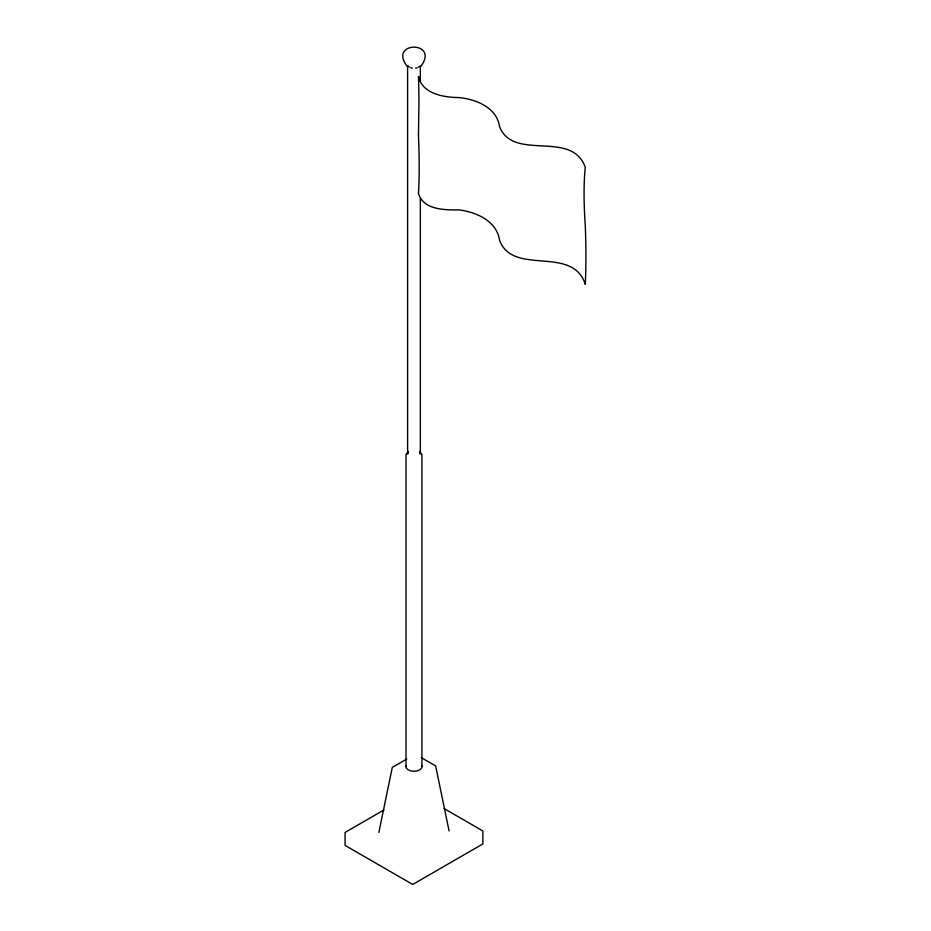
<?xml version="1.0" encoding="UTF-8"?>
<svg xmlns="http://www.w3.org/2000/svg" width="931" height="931" viewBox="0 0 931 931"><rect width="100%" height="100%" fill="white"/><g stroke="black" fill="none" stroke-linecap="round" stroke-linejoin="round"><path stroke-width="1.4" d="M418.473 134.937L418.938 102.608A196.045 22.984 85.2 0 0 418.473 76.423C422.36 94.054 443.843 97.383 459.006 97.58C475.962 99.21 496.84 107.519 499.551 126.593C513.493 162.099 571.634 129.037 585.285 167.347A118.528 21.157 82.6 0 0 585.285 225.849A222.393 39.707 82.6 0 1 585.285 284.362C572.623 244.609 512.993 276.554 499.551 240.245C496.863 220.996 476.183 212.024 459.006 209.871C444.878 210.057 423.396 210.01 418.473 193.439M378.859 832.407L392.288 767.388L406.777 759.033M408.465 452.21L407.603 454.049L407.603 66.008M420.8 66.357C440.2 40.755 387.75 40.755 407.15 66.357M408.348 451.372L406.009 454.619L406.009 766.667M383.921 809.982L345.087 832.407L345.087 845.406L412.712 884.45L482.863 843.952L482.863 830.952L444.04 808.539M421.243 757.613L435.65 765.934L449.079 830.952M419.602 451.372L421.929 454.619L421.929 766.667M419.485 452.21L420.335 454.049L420.335 198.268M420.335 66.008L420.335 81.998M419.485 66.392A6.366 3.677 0 0 1 418.473 67.16M417.158 67.742A6.366 3.677 0 0 1 415.622 68.114M412.328 68.114A6.366 3.677 0 0 1 410.792 67.742M409.465 67.16A6.366 3.677 0 0 1 407.825 65.507M421.662 765.48A7.96 4.597 0 0 1 413.969 771.264A7.96 4.597 0 0 1 406.277 765.48M418.426 134.809A114.152 12.301 85.6 0 1 418.45 193.217"/></g></svg>
